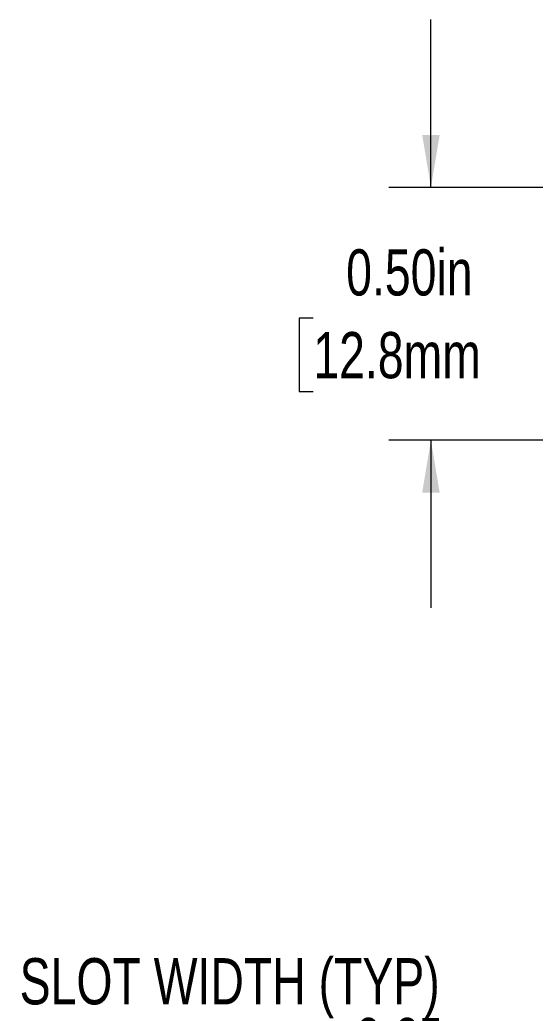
# Paper-space layout 'Inside Dim' of a CAD drawing. Header units: inches. Extents: x 0.04 to 7.3, y 0.02 to 5.63.
# Drawn here: x 3.278 to 4.302, y 1.949 to 3.9 of the extents above; entities that cross this region are included whole.
import ezdxf

# ---------------------------------------------------------------- set-up
doc = ezdxf.new("R2010")
doc.units = ezdxf.units.IN
doc.header["$MEASUREMENT"] = 0
doc.styles.add('SLDTEXTSTYLE0', font='TXT', dxfattribs={"width": 0.75})
doc.dimstyles.new('SLDDIMSTYLE2', dxfattribs={"dimtxt": 0.0918635171, "dimasz": 0.104, "dimexe": 0, "dimexo": 0.0625, "dimgap": 0.0229658793, "dimtad": 0, "dimtih": 1, "dimtoh": 1, "dimrnd": 1e-09, "dimzin": 0, "dimdsep": 46, "dimtxsty": 'SLDTEXTSTYLE0', "dimsah": 1, "dimcen": 0.09, "dimadec": 0, "dimazin": 0, "dimtfac": 1, "dimtmove": 0, "dimatfit": 0, "dimfxl": 1, "dimfrac": 2, "dimtolj": 1, "dimtzin": 12, "dimarcsym": 0})
doc.dimstyles.new('SLDDIMSTYLE7', dxfattribs={"dimtxt": 0.0918635171, "dimasz": 0.104, "dimexe": 0, "dimexo": 0.0625, "dimgap": 0.0229658793, "dimtad": 0, "dimtih": 1, "dimtoh": 1, "dimrnd": 1e-09, "dimdsep": 46, "dimtxsty": 'SLDTEXTSTYLE0', "dimsah": 1, "dimcen": 0.09, "dimadec": 0, "dimazin": 2, "dimtfac": 1, "dimtmove": 0, "dimatfit": 0, "dimfxl": 1, "dimfrac": 2, "dimtolj": 1, "dimtzin": 12, "dimarcsym": 0})

# ---------------------------------------------------------------- blocks, each defined once
blk = doc.blocks.new('_D_14')
at = {"color": 7, "linetype": 'Continuous', "lineweight": 0, "ltscale": 0.6666666667}
for p, q in [((4.0947636011, 3.5671523104), (4.0947636011, 3.9004856437)), ((4.7897577121, 3.5671523104), (4.0114302678, 3.5671523104)), ((3.8611495679, 3.3070293138), (3.8331599024, 3.3070293138)), ((3.8331599024, 3.3070293138), (3.8331599024, 3.1611959807)), ((4.3283776282, 3.3070293138), (4.3563672938, 3.3070293138)), ((4.3563672938, 3.3070293138), (4.3563672938, 3.1611959807)), ((3.8331599024, 3.1611959807), (3.8611495679, 3.1611959807)), ((4.3563672938, 3.1611959807), (4.3283776282, 3.1611959807)), ((4.8747577121, 3.0646523104), (4.0114302678, 3.0646523104)), ((4.0947636011, 3.0646523104), (4.0947636011, 2.731318977))]:
    blk.add_line(p, q, dxfattribs=at)
for points in [[(4.0947636011, 3.5671523104), (4.1120969345, 3.6711523104), (4.0774302678, 3.6711523104)], [(4.0947636011, 3.0646523104), (4.0774302678, 2.9606523104), (4.1120969345, 2.9606523104)]]:
    blk.add_solid(points, dxfattribs=at)
at = {"color": 7, "linetype": 'Continuous', "lineweight": 0, "ltscale": 0.6666666667, "char_height": 0.0918635171, "attachment_point": 1, "style": 'SLDTEXTSTYLE0'}
for s, insert in [('0.50in', (3.9264109462, 3.4441073912)), ('12.8mm', (3.8611495679, 3.2796142724))]:
    blk.add_mtext(s, dxfattribs=dict(at, insert=insert))
blk = doc.blocks.new('_D_15')
at = {"color": 7, "linetype": 'Continuous', "lineweight": 0, "ltscale": 0.6666666667}
for p, q in [((4.8230910454, 2.528818977), (4.8230910454, 1.7555112178)), ((4.8930910454, 2.528818977), (4.8930910454, 1.7555112178)), ((4.8230910454, 1.8388445511), (4.3005396287, 1.8388445511)), ((4.8930910454, 1.8388445511), (5.2264243788, 1.8388445511)), ((3.8263408425, 1.7794522161), (3.7983511769, 1.7794522161)), ((3.7983511769, 1.7794522161), (3.7983511769, 1.633618883)), ((4.2256919625, 1.7794522161), (4.253681628, 1.7794522161)), ((4.253681628, 1.7794522161), (4.253681628, 1.633618883)), ((3.7983511769, 1.633618883), (3.8263408425, 1.633618883)), ((4.253681628, 1.633618883), (4.2256919625, 1.633618883))]:
    blk.add_line(p, q, dxfattribs=at)
for points in [[(4.8230910454, 1.8388445511), (4.7190910454, 1.8561778844), (4.7190910454, 1.8215112178)], [(4.8930910454, 1.8388445511), (4.9970910454, 1.8215112178), (4.9970910454, 1.8561778844)]]:
    blk.add_solid(points, dxfattribs=at)
at = {"color": 7, "linetype": 'Continuous', "lineweight": 0, "ltscale": 0.6666666667, "char_height": 0.0918635171, "attachment_point": 1, "style": 'SLDTEXTSTYLE0'}
for s, insert in [('SLOT WIDTH (TYP)', (3.2779346488, 2.0353149345)), ('0.07in', (3.9449659899, 1.9165302935)), ('1.8mm', (3.8263408425, 1.7520371747))]:
    blk.add_mtext(s, dxfattribs=dict(at, insert=insert))

psp = doc.layouts.new('Inside Dim')

# ---------------------------------------------------------------- dimensions: what is measured, and where the dimension line sits
at = {"color": 7, "linetype": 'Continuous', "lineweight": 0, "ltscale": 0.6666666667}
dim = psp.add_linear_dim(base=(4.0947636011, 3.0646523104), p1=(4.8230910454, 3.5671523104), p2=(4.9080910454, 3.0646523104), angle=90, dimstyle='SLDDIMSTYLE2', dxfattribs=at)
dim.commit()
dim.dimension.update_dxf_attribs({"geometry": '_D_14', "text_midpoint": (4.0947636011, 3.307731069), "dimtype": 160})
dim = psp.add_linear_dim(base=(4.8930910454, 1.8388445511), p1=(4.8230910454, 2.5621523104), p2=(4.8930910454, 2.5621523104), text='SLOT WIDTH (TYP)\\P<>', dimstyle='SLDDIMSTYLE7', dxfattribs=at)
dim.commit()
dim.dimension.update_dxf_attribs({"geometry": '_D_15', "text_midpoint": (3.7798029712, 1.8388445511), "dimtype": 160})

doc.saveas('drawing.dxf')
